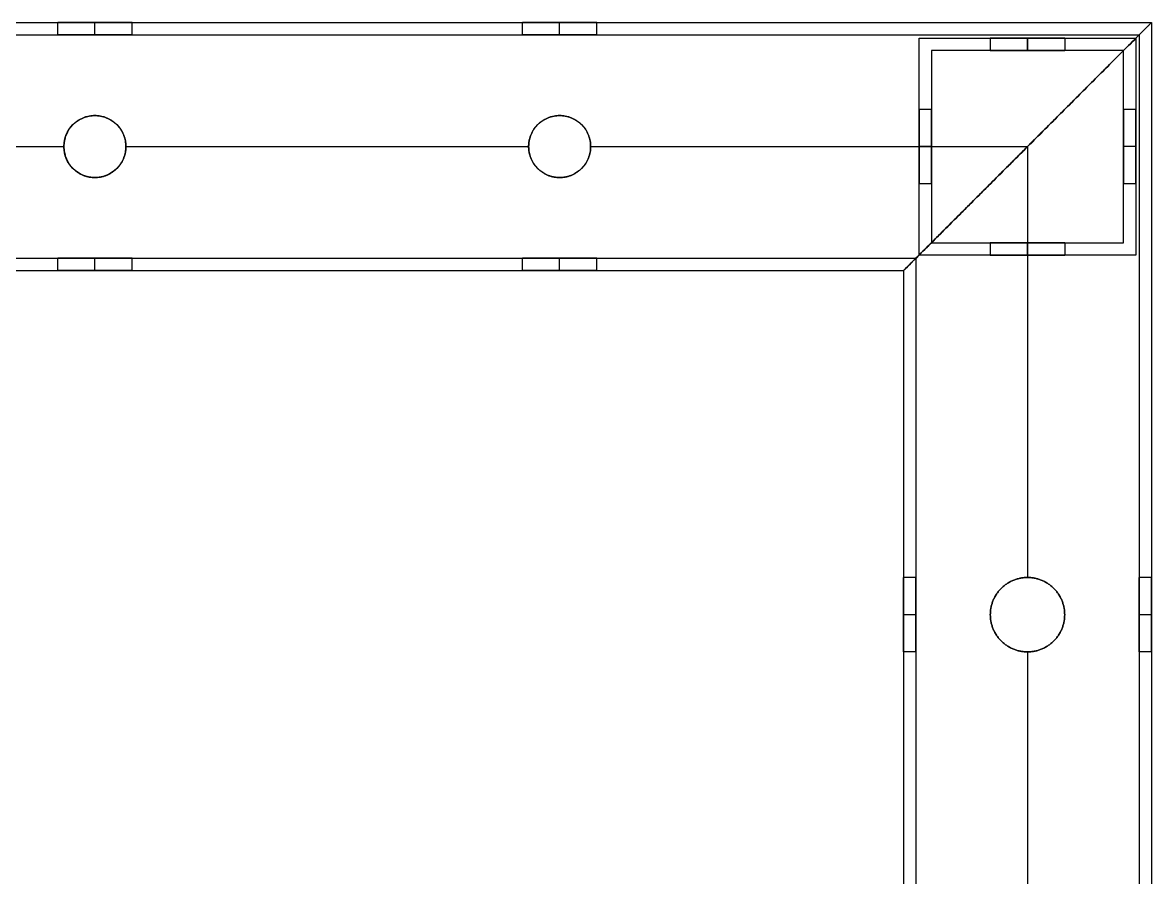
# Model space of a CAD drawing. Header units: millimetres. Extents: x 1279 to 9834, y -699 to 998.
# Drawn here: x 9652.2 to 9834.4, y 573.5 to 711.3 of the extents above; entities that cross this region are included whole.
import ezdxf

# ---------------------------------------------------------------- set-up
doc = ezdxf.new("R2010")
doc.units = ezdxf.units.MM
doc.header["$MEASUREMENT"] = 0
doc.layers.add('staal', color=7, linetype='Continuous', true_color=0x4c4c4c)

msp = doc.modelspace()

# ---------------------------------------------------------------- linework, layer by layer
at = {"layer": 'staal'}
for p, q in [((9657.89, 709.35, 2333.36), (9657.89, 711.35, 2333.36)), ((9663.89, 709.35, 2339.36), (9663.89, 711.35, 2339.36)), ((9663.89, 709.35, 2327.36), (9663.89, 711.35, 2327.36)), ((9669.89, 709.35, 2333.36), (9669.89, 711.35, 2333.36)), ((9732.89, 709.35, 2333.36), (9732.89, 711.35, 2333.36)), ((9738.89, 709.35, 2339.36), (9738.89, 711.35, 2339.36)), ((9738.89, 709.35, 2327.36), (9738.89, 711.35, 2327.36)), ((9744.89, 709.35, 2333.36), (9744.89, 711.35, 2333.36)), ((9834.39, 711.35, 2313.36), (9794.39, 671.35, 2313.36)), ((9832.39, 709.35, 2338.36), (9834.39, 711.35, 2338.36)), ((9808.39, 708.85, 2847.04), (9808.39, 706.85, 2847.04)), ((9808.39, 708.85, 2922.04), (9808.39, 706.85, 2922.04)), ((9808.39, 708.85, 1546.99), (9808.39, 706.85, 1546.99)), ((9808.39, 708.85, 1471.99), (9808.39, 706.85, 1471.99)), ((9814.39, 706.85, 2791.54), (9814.39, 708.85, 2791.54)), ((9814.39, 706.85, 2959.54), (9814.39, 708.85, 2959.54)), ((9814.39, 708.85, 2853.04), (9814.39, 706.85, 2853.04)), ((9814.39, 708.85, 2841.04), (9814.39, 706.85, 2841.04)), ((9814.39, 708.85, 2928.04), (9814.39, 706.85, 2928.04)), ((9814.39, 708.85, 2916.04), (9814.39, 706.85, 2916.04)), ((9814.39, 706.85, 1602.49), (9814.39, 708.85, 1602.49)), ((9814.39, 706.85, 1434.49), (9814.39, 708.85, 1434.49)), ((9814.39, 708.85, 1540.99), (9814.39, 706.85, 1540.99)), ((9814.39, 708.85, 1552.99), (9814.39, 706.85, 1552.99)), ((9814.39, 708.85, 1465.99), (9814.39, 706.85, 1465.99)), ((9814.39, 708.85, 1477.99), (9814.39, 706.85, 1477.99)), ((9820.39, 708.85, 2847.04), (9820.39, 706.85, 2847.04)), ((9820.39, 708.85, 2922.04), (9820.39, 706.85, 2922.04)), ((9820.39, 708.85, 1546.99), (9820.39, 706.85, 1546.99)), ((9820.39, 708.85, 1471.99), (9820.39, 706.85, 1471.99)), ((9663.89, 696.35, 2351.36), (9663.89, 696.35, 2353.36)), ((9663.89, 696.35, 2313.36), (9663.89, 696.35, 2315.36)), ((9738.89, 696.35, 2351.36), (9738.89, 696.35, 2353.36)), ((9738.89, 696.35, 2313.36), (9738.89, 696.35, 2315.36)), ((9798.89, 697.35, 2922.04), (9796.89, 697.35, 2922.04)), ((9798.89, 697.35, 2847.04), (9796.89, 697.35, 2847.04)), ((9798.89, 697.35, 1471.99), (9796.89, 697.35, 1471.99)), ((9798.89, 697.35, 1546.99), (9796.89, 697.35, 1546.99)), ((9831.89, 697.35, 2922.04), (9829.89, 697.35, 2922.04)), ((9831.89, 697.35, 2847.04), (9829.89, 697.35, 2847.04)), ((9831.89, 697.35, 1471.99), (9829.89, 697.35, 1471.99)), ((9831.89, 697.35, 1546.99), (9829.89, 697.35, 1546.99)), ((9658.89, 691.35, 2351.36), (9658.89, 691.35, 2353.36)), ((9658.89, 691.35, 2313.36), (9658.89, 691.35, 2315.36)), ((9668.89, 691.35, 2351.36), (9668.89, 691.35, 2353.36)), ((9668.89, 691.35, 2313.36), (9668.89, 691.35, 2315.36)), ((9733.89, 691.35, 2351.36), (9733.89, 691.35, 2353.36)), ((9733.89, 691.35, 2313.36), (9733.89, 691.35, 2315.36)), ((9743.89, 691.35, 2351.36), (9743.89, 691.35, 2353.36)), ((9743.89, 691.35, 2313.36), (9743.89, 691.35, 2315.36)), ((9798.89, 691.35, 2791.54), (9796.89, 691.35, 2791.54)), ((9798.89, 691.35, 2959.54), (9796.89, 691.35, 2959.54)), ((9798.89, 691.35, 2928.04), (9796.89, 691.35, 2928.04)), ((9798.89, 691.35, 2916.04), (9796.89, 691.35, 2916.04)), ((9798.89, 691.35, 2853.04), (9796.89, 691.35, 2853.04)), ((9798.89, 691.35, 2841.04), (9796.89, 691.35, 2841.04)), ((9798.89, 691.35, 1602.49), (9796.89, 691.35, 1602.49)), ((9798.89, 691.35, 1434.49), (9796.89, 691.35, 1434.49)), ((9798.89, 691.35, 1465.99), (9796.89, 691.35, 1465.99)), ((9798.89, 691.35, 1477.99), (9796.89, 691.35, 1477.99)), ((9798.89, 691.35, 1540.99), (9796.89, 691.35, 1540.99)), ((9798.89, 691.35, 1552.99), (9796.89, 691.35, 1552.99)), ((9831.89, 691.35, 2791.54), (9829.89, 691.35, 2791.54)), ((9831.89, 691.35, 2959.54), (9829.89, 691.35, 2959.54)), ((9831.89, 691.35, 2928.04), (9829.89, 691.35, 2928.04)), ((9831.89, 691.35, 2916.04), (9829.89, 691.35, 2916.04)), ((9831.89, 691.35, 2853.04), (9829.89, 691.35, 2853.04)), ((9831.89, 691.35, 2841.04), (9829.89, 691.35, 2841.04)), ((9831.89, 691.35, 1602.49), (9829.89, 691.35, 1602.49)), ((9831.89, 691.35, 1434.49), (9829.89, 691.35, 1434.49)), ((9831.89, 691.35, 1465.99), (9829.89, 691.35, 1465.99)), ((9831.89, 691.35, 1477.99), (9829.89, 691.35, 1477.99)), ((9831.89, 691.35, 1540.99), (9829.89, 691.35, 1540.99)), ((9831.89, 691.35, 1552.99), (9829.89, 691.35, 1552.99)), ((9663.89, 686.35, 2313.36), (9663.89, 686.35, 2315.36)), ((9663.89, 686.35, 2351.36), (9663.89, 686.35, 2353.36)), ((9738.89, 686.35, 2313.36), (9738.89, 686.35, 2315.36)), ((9738.89, 686.35, 2351.36), (9738.89, 686.35, 2353.36)), ((9798.89, 685.35, 2922.04), (9796.89, 685.35, 2922.04)), ((9798.89, 685.35, 2847.04), (9796.89, 685.35, 2847.04)), ((9798.89, 685.35, 1471.99), (9796.89, 685.35, 1471.99)), ((9798.89, 685.35, 1546.99), (9796.89, 685.35, 1546.99)), ((9831.89, 685.35, 2922.04), (9829.89, 685.35, 2922.04)), ((9831.89, 685.35, 2847.04), (9829.89, 685.35, 2847.04)), ((9831.89, 685.35, 1471.99), (9829.89, 685.35, 1471.99)), ((9831.89, 685.35, 1546.99), (9829.89, 685.35, 1546.99)), ((9808.39, 675.85, 2847.04), (9808.39, 673.85, 2847.04)), ((9808.39, 675.85, 2922.04), (9808.39, 673.85, 2922.04)), ((9808.39, 675.85, 1546.99), (9808.39, 673.85, 1546.99)), ((9808.39, 675.85, 1471.99), (9808.39, 673.85, 1471.99)), ((9814.39, 673.85, 2791.54), (9814.39, 675.85, 2791.54)), ((9814.39, 673.85, 2959.54), (9814.39, 675.85, 2959.54)), ((9814.39, 675.85, 2853.04), (9814.39, 673.85, 2853.04)), ((9814.39, 675.85, 2841.04), (9814.39, 673.85, 2841.04)), ((9814.39, 675.85, 2928.04), (9814.39, 673.85, 2928.04)), ((9814.39, 675.85, 2916.04), (9814.39, 673.85, 2916.04)), ((9814.39, 673.85, 1602.49), (9814.39, 675.85, 1602.49)), ((9814.39, 673.85, 1434.49), (9814.39, 675.85, 1434.49)), ((9814.39, 675.85, 1540.99), (9814.39, 673.85, 1540.99)), ((9814.39, 675.85, 1552.99), (9814.39, 673.85, 1552.99)), ((9814.39, 675.85, 1465.99), (9814.39, 673.85, 1465.99)), ((9814.39, 675.85, 1477.99), (9814.39, 673.85, 1477.99)), ((9820.39, 675.85, 2847.04), (9820.39, 673.85, 2847.04)), ((9820.39, 675.85, 2922.04), (9820.39, 673.85, 2922.04)), ((9820.39, 675.85, 1546.99), (9820.39, 673.85, 1546.99)), ((9820.39, 675.85, 1471.99), (9820.39, 673.85, 1471.99)), ((9657.89, 671.35, 2333.36), (9657.89, 673.35, 2333.36)), ((9663.89, 671.35, 2339.36), (9663.89, 673.35, 2339.36)), ((9663.89, 671.35, 2327.36), (9663.89, 673.35, 2327.36)), ((9669.89, 671.35, 2333.36), (9669.89, 673.35, 2333.36)), ((9732.89, 671.35, 2333.36), (9732.89, 673.35, 2333.36)), ((9738.89, 671.35, 2339.36), (9738.89, 673.35, 2339.36)), ((9738.89, 671.35, 2327.36), (9738.89, 673.35, 2327.36)), ((9744.89, 671.35, 2333.36), (9744.89, 673.35, 2333.36)), ((9794.39, 671.35, 2338.36), (9796.39, 673.35, 2338.36)), ((9796.39, 621.85, 2333.36), (9794.39, 621.85, 2333.36)), ((9814.39, 621.85, 2351.36), (9814.39, 621.85, 2353.36)), ((9814.39, 621.85, 2313.36), (9814.39, 621.85, 2315.36)), ((9834.39, 621.85, 2333.36), (9832.39, 621.85, 2333.36)), ((9796.39, 615.85, 2327.36), (9794.39, 615.85, 2327.36)), ((9796.39, 615.85, 2339.36), (9794.39, 615.85, 2339.36)), ((9808.39, 615.85, 2351.36), (9808.39, 615.85, 2353.36)), ((9808.39, 615.85, 2313.36), (9808.39, 615.85, 2315.36)), ((9820.39, 615.85, 2351.36), (9820.39, 615.85, 2353.36)), ((9820.39, 615.85, 2313.36), (9820.39, 615.85, 2315.36)), ((9834.39, 615.85, 2327.36), (9832.39, 615.85, 2327.36)), ((9834.39, 615.85, 2339.36), (9832.39, 615.85, 2339.36)), ((9796.39, 609.85, 2333.36), (9794.39, 609.85, 2333.36)), ((9814.39, 609.85, 2351.36), (9814.39, 609.85, 2353.36)), ((9814.39, 609.85, 2313.36), (9814.39, 609.85, 2315.36)), ((9834.39, 609.85, 2333.36), (9832.39, 609.85, 2333.36))]:
    msp.add_line(p, q, dxfattribs=at)
for centre in [(9663.89, 691.35, 2313.36), (9663.89, 691.35, 2352.36), (9663.89, 691.35, 2314.36), (9738.89, 691.35, 2313.36), (9738.89, 691.35, 2352.36), (9738.89, 691.35, 2314.36)]:
    msp.add_circle(centre, 5, dxfattribs=at)
for points in [[(8518.39, 711.35, 2313.36), (9176.39, 711.35, 2313.36), (9834.39, 711.35, 2313.36)], [(8518.39, 711.35, 2353.36), (9176.39, 711.35, 2353.36), (9834.39, 711.35, 2353.36)], [(9594.89, 711.35, 2333.36), (9626.39, 711.35, 2333.36), (9657.89, 711.35, 2333.36)], [(9669.89, 711.35, 2333.36), (9701.39, 711.35, 2333.36), (9732.89, 711.35, 2333.36)], [(9744.89, 711.35, 2333.36), (9789.64, 711.35, 2333.36), (9834.39, 711.35, 2333.36)], [(9834.39, 711.35, 2313.36), (9814.39, 691.35, 2313.36), (9794.39, 671.35, 2313.36)], [(9794.39, 671.35, 2353.36), (9814.39, 691.35, 2353.36), (9834.39, 711.35, 2353.36)], [(9834.39, 711.35, 2353.36), (9814.39, 691.35, 2353.36), (9794.39, 671.35, 2353.36)], [(9834.39, 711.35, 2338.36), (9833.39, 710.35, 2338.36), (9832.39, 709.35, 2338.36)], [(9834.39, 711.35, 2313.36), (9834.39, 53.35, 2313.36), (9834.39, -604.65, 2313.36)], [(9834.39, 711.35, 2353.36), (9834.39, 53.35, 2353.36), (9834.39, -604.65, 2353.36)], [(9834.39, 711.35, 2313.36), (9834.39, 711.35, 2333.36), (9834.39, 711.35, 2353.36)], [(9834.39, 711.35, 2333.36), (9834.39, 666.6, 2333.36), (9834.39, 621.85, 2333.36)], [(9834.39, 711.35, 2313.36), (9834.39, 711.35, 2333.36), (9834.39, 711.35, 2353.36)], [(8520.39, 709.35, 2351.36), (9176.39, 709.35, 2351.36), (9832.39, 709.35, 2351.36)], [(8520.39, 709.35, 2315.36), (9176.39, 709.35, 2315.36), (9832.39, 709.35, 2315.36)], [(9594.89, 709.35, 2333.36), (9626.39, 709.35, 2333.36), (9657.89, 709.35, 2333.36)], [(9669.89, 709.35, 2333.36), (9701.39, 709.35, 2333.36), (9732.89, 709.35, 2333.36)], [(9744.89, 709.35, 2333.36), (9788.64, 709.35, 2333.36), (9832.39, 709.35, 2333.36)], [(9832.39, 709.35, 2351.36), (9814.39, 691.35, 2351.36), (9796.39, 673.35, 2351.36)], [(9796.39, 673.35, 2315.36), (9814.39, 691.35, 2315.36), (9832.39, 709.35, 2315.36)], [(9796.39, 673.35, 2351.36), (9814.39, 691.35, 2351.36), (9832.39, 709.35, 2351.36)], [(9832.39, 709.35, 2315.36), (9814.39, 691.35, 2315.36), (9796.39, 673.35, 2315.36)], [(9796.89, 673.85, 2791.54), (9796.89, 691.35, 2791.54), (9796.89, 708.85, 2791.54)], [(9796.89, 708.85, 2791.54), (9796.89, 708.85, 2875.54), (9796.89, 708.85, 2959.54)], [(9796.89, 673.85, 2959.54), (9796.89, 691.35, 2959.54), (9796.89, 708.85, 2959.54)], [(9796.89, 708.85, 2791.54), (9814.39, 708.85, 2791.54), (9831.89, 708.85, 2791.54)], [(9796.89, 708.85, 2959.54), (9814.39, 708.85, 2959.54), (9831.89, 708.85, 2959.54)], [(9796.89, 673.85, 2875.54), (9796.89, 691.35, 2875.54), (9796.89, 708.85, 2875.54)], [(9796.89, 708.85, 2875.54), (9814.39, 708.85, 2875.54), (9831.89, 708.85, 2875.54)], [(9796.89, 673.85, 1602.49), (9796.89, 691.35, 1602.49), (9796.89, 708.85, 1602.49)], [(9796.89, 708.85, 1602.49), (9796.89, 708.85, 1518.49), (9796.89, 708.85, 1434.49)], [(9796.89, 673.85, 1434.49), (9796.89, 691.35, 1434.49), (9796.89, 708.85, 1434.49)], [(9796.89, 708.85, 1602.49), (9814.39, 708.85, 1602.49), (9831.89, 708.85, 1602.49)], [(9796.89, 708.85, 1434.49), (9814.39, 708.85, 1434.49), (9831.89, 708.85, 1434.49)], [(9796.89, 673.85, 1518.49), (9796.89, 691.35, 1518.49), (9796.89, 708.85, 1518.49)], [(9796.89, 708.85, 1518.49), (9814.39, 708.85, 1518.49), (9831.89, 708.85, 1518.49)], [(9814.39, 708.85, 2791.54), (9814.39, 708.85, 2816.29), (9814.39, 708.85, 2841.04)], [(9814.39, 708.85, 2853.04), (9814.39, 708.85, 2884.54), (9814.39, 708.85, 2916.04)], [(9814.39, 708.85, 2928.04), (9814.39, 708.85, 2943.79), (9814.39, 708.85, 2959.54)], [(9814.39, 708.85, 1602.49), (9814.39, 708.85, 1577.74), (9814.39, 708.85, 1552.99)], [(9814.39, 708.85, 1540.99), (9814.39, 708.85, 1509.49), (9814.39, 708.85, 1477.99)], [(9814.39, 708.85, 1465.99), (9814.39, 708.85, 1450.24), (9814.39, 708.85, 1434.49)], [(9831.89, 708.85, 2791.54), (9831.89, 708.85, 2875.54), (9831.89, 708.85, 2959.54)], [(9831.89, 708.85, 2791.54), (9831.89, 691.35, 2791.54), (9831.89, 673.85, 2791.54)], [(9831.89, 708.85, 2959.54), (9831.89, 691.35, 2959.54), (9831.89, 673.85, 2959.54)], [(9831.89, 708.85, 2875.54), (9831.89, 691.35, 2875.54), (9831.89, 673.85, 2875.54)], [(9831.89, 708.85, 1602.49), (9831.89, 708.85, 1518.49), (9831.89, 708.85, 1434.49)], [(9831.89, 708.85, 1602.49), (9831.89, 691.35, 1602.49), (9831.89, 673.85, 1602.49)], [(9831.89, 708.85, 1434.49), (9831.89, 691.35, 1434.49), (9831.89, 673.85, 1434.49)], [(9831.89, 708.85, 1518.49), (9831.89, 691.35, 1518.49), (9831.89, 673.85, 1518.49)], [(9832.39, 709.35, 2315.36), (9832.39, 709.35, 2333.36), (9832.39, 709.35, 2351.36)], [(9832.39, 709.35, 2351.36), (9832.39, 53.35, 2351.36), (9832.39, -602.65, 2351.36)], [(9832.39, 709.35, 2315.36), (9832.39, 53.35, 2315.36), (9832.39, -602.65, 2315.36)], [(9832.39, 709.35, 2333.36), (9832.39, 665.6, 2333.36), (9832.39, 621.85, 2333.36)], [(9832.39, 709.35, 2351.36), (9832.39, 709.35, 2333.36), (9832.39, 709.35, 2315.36)], [(9829.89, 706.85, 2791.54), (9814.39, 706.85, 2791.54), (9798.89, 706.85, 2791.54)], [(9798.89, 706.85, 2791.54), (9798.89, 706.85, 2875.54), (9798.89, 706.85, 2959.54)], [(9829.89, 706.85, 2959.54), (9814.39, 706.85, 2959.54), (9798.89, 706.85, 2959.54)], [(9798.89, 706.85, 2791.54), (9798.89, 691.35, 2791.54), (9798.89, 675.85, 2791.54)], [(9798.89, 706.85, 2959.54), (9798.89, 691.35, 2959.54), (9798.89, 675.85, 2959.54)], [(9829.89, 706.85, 2875.54), (9814.39, 706.85, 2875.54), (9798.89, 706.85, 2875.54)], [(9798.89, 706.85, 2875.54), (9798.89, 691.35, 2875.54), (9798.89, 675.85, 2875.54)], [(9829.89, 706.85, 1602.49), (9814.39, 706.85, 1602.49), (9798.89, 706.85, 1602.49)], [(9798.89, 706.85, 1602.49), (9798.89, 706.85, 1518.49), (9798.89, 706.85, 1434.49)], [(9829.89, 706.85, 1434.49), (9814.39, 706.85, 1434.49), (9798.89, 706.85, 1434.49)], [(9798.89, 706.85, 1602.49), (9798.89, 691.35, 1602.49), (9798.89, 675.85, 1602.49)], [(9798.89, 706.85, 1434.49), (9798.89, 691.35, 1434.49), (9798.89, 675.85, 1434.49)], [(9829.89, 706.85, 1518.49), (9814.39, 706.85, 1518.49), (9798.89, 706.85, 1518.49)], [(9798.89, 706.85, 1518.49), (9798.89, 691.35, 1518.49), (9798.89, 675.85, 1518.49)], [(9814.39, 706.85, 2791.54), (9814.39, 706.85, 2816.29), (9814.39, 706.85, 2841.04)], [(9814.39, 706.85, 2853.04), (9814.39, 706.85, 2884.54), (9814.39, 706.85, 2916.04)], [(9814.39, 706.85, 2928.04), (9814.39, 706.85, 2943.79), (9814.39, 706.85, 2959.54)], [(9814.39, 706.85, 1602.49), (9814.39, 706.85, 1577.74), (9814.39, 706.85, 1552.99)], [(9814.39, 706.85, 1540.99), (9814.39, 706.85, 1509.49), (9814.39, 706.85, 1477.99)], [(9814.39, 706.85, 1465.99), (9814.39, 706.85, 1450.24), (9814.39, 706.85, 1434.49)], [(9829.89, 675.85, 2791.54), (9829.89, 691.35, 2791.54), (9829.89, 706.85, 2791.54)], [(9829.89, 706.85, 2791.54), (9829.89, 706.85, 2875.54), (9829.89, 706.85, 2959.54)], [(9829.89, 675.85, 2959.54), (9829.89, 691.35, 2959.54), (9829.89, 706.85, 2959.54)], [(9829.89, 675.85, 2875.54), (9829.89, 691.35, 2875.54), (9829.89, 706.85, 2875.54)], [(9829.89, 675.85, 1602.49), (9829.89, 691.35, 1602.49), (9829.89, 706.85, 1602.49)], [(9829.89, 706.85, 1602.49), (9829.89, 706.85, 1518.49), (9829.89, 706.85, 1434.49)], [(9829.89, 675.85, 1434.49), (9829.89, 691.35, 1434.49), (9829.89, 706.85, 1434.49)], [(9829.89, 675.85, 1518.49), (9829.89, 691.35, 1518.49), (9829.89, 706.85, 1518.49)], [(9593.89, 691.35, 2353.36), (9626.39, 691.35, 2353.36), (9658.89, 691.35, 2353.36)], [(9593.89, 691.35, 2351.36), (9626.39, 691.35, 2351.36), (9658.89, 691.35, 2351.36)], [(9593.89, 691.35, 2315.36), (9626.39, 691.35, 2315.36), (9658.89, 691.35, 2315.36)], [(9593.89, 691.35, 2313.36), (9626.39, 691.35, 2313.36), (9658.89, 691.35, 2313.36)], [(9668.89, 691.35, 2353.36), (9701.39, 691.35, 2353.36), (9733.89, 691.35, 2353.36)], [(9668.89, 691.35, 2351.36), (9701.39, 691.35, 2351.36), (9733.89, 691.35, 2351.36)], [(9668.89, 691.35, 2315.36), (9701.39, 691.35, 2315.36), (9733.89, 691.35, 2315.36)], [(9668.89, 691.35, 2313.36), (9701.39, 691.35, 2313.36), (9733.89, 691.35, 2313.36)], [(9743.89, 691.35, 2353.36), (9779.14, 691.35, 2353.36), (9814.39, 691.35, 2353.36)], [(9743.89, 691.35, 2351.36), (9779.14, 691.35, 2351.36), (9814.39, 691.35, 2351.36)], [(9743.89, 691.35, 2315.36), (9779.14, 691.35, 2315.36), (9814.39, 691.35, 2315.36)], [(9743.89, 691.35, 2313.36), (9779.14, 691.35, 2313.36), (9814.39, 691.35, 2313.36)], [(9796.89, 691.35, 2791.54), (9796.89, 691.35, 2816.29), (9796.89, 691.35, 2841.04)], [(9796.89, 691.35, 2853.04), (9796.89, 691.35, 2884.54), (9796.89, 691.35, 2916.04)], [(9796.89, 691.35, 2928.04), (9796.89, 691.35, 2943.79), (9796.89, 691.35, 2959.54)], [(9796.89, 691.35, 1602.49), (9796.89, 691.35, 1577.74), (9796.89, 691.35, 1552.99)], [(9796.89, 691.35, 1540.99), (9796.89, 691.35, 1509.49), (9796.89, 691.35, 1477.99)], [(9796.89, 691.35, 1465.99), (9796.89, 691.35, 1450.24), (9796.89, 691.35, 1434.49)], [(9798.89, 691.35, 2791.54), (9798.89, 691.35, 2816.29), (9798.89, 691.35, 2841.04)], [(9798.89, 691.35, 2853.04), (9798.89, 691.35, 2884.54), (9798.89, 691.35, 2916.04)], [(9798.89, 691.35, 2928.04), (9798.89, 691.35, 2943.79), (9798.89, 691.35, 2959.54)], [(9798.89, 691.35, 1602.49), (9798.89, 691.35, 1577.74), (9798.89, 691.35, 1552.99)], [(9798.89, 691.35, 1540.99), (9798.89, 691.35, 1509.49), (9798.89, 691.35, 1477.99)], [(9798.89, 691.35, 1465.99), (9798.89, 691.35, 1450.24), (9798.89, 691.35, 1434.49)], [(9814.39, 691.35, 2353.36), (9814.39, 656.6, 2353.36), (9814.39, 621.85, 2353.36)], [(9814.39, 691.35, 2351.36), (9814.39, 656.6, 2351.36), (9814.39, 621.85, 2351.36)], [(9814.39, 691.35, 2315.36), (9814.39, 656.6, 2315.36), (9814.39, 621.85, 2315.36)], [(9814.39, 691.35, 2313.36), (9814.39, 656.6, 2313.36), (9814.39, 621.85, 2313.36)], [(9814.39, 691.35, 2313.36), (9814.39, 691.35, 2314.36), (9814.39, 691.35, 2315.36)], [(9814.39, 691.35, 2351.36), (9814.39, 691.35, 2352.36), (9814.39, 691.35, 2353.36)], [(9814.54, 691.5, 2353.36), (9814.54, 691.5, 2352.36), (9814.54, 691.5, 2351.36)], [(9814.54, 691.5, 2315.36), (9814.54, 691.5, 2314.36), (9814.54, 691.5, 2313.36)], [(9829.89, 691.35, 2791.54), (9829.89, 691.35, 2816.29), (9829.89, 691.35, 2841.04)], [(9829.89, 691.35, 2853.04), (9829.89, 691.35, 2884.54), (9829.89, 691.35, 2916.04)], [(9829.89, 691.35, 2928.04), (9829.89, 691.35, 2943.79), (9829.89, 691.35, 2959.54)], [(9829.89, 691.35, 1602.49), (9829.89, 691.35, 1577.74), (9829.89, 691.35, 1552.99)], [(9829.89, 691.35, 1540.99), (9829.89, 691.35, 1509.49), (9829.89, 691.35, 1477.99)], [(9829.89, 691.35, 1465.99), (9829.89, 691.35, 1450.24), (9829.89, 691.35, 1434.49)], [(9831.89, 691.35, 2791.54), (9831.89, 691.35, 2816.29), (9831.89, 691.35, 2841.04)], [(9831.89, 691.35, 2853.04), (9831.89, 691.35, 2884.54), (9831.89, 691.35, 2916.04)], [(9831.89, 691.35, 2928.04), (9831.89, 691.35, 2943.79), (9831.89, 691.35, 2959.54)], [(9831.89, 691.35, 1602.49), (9831.89, 691.35, 1577.74), (9831.89, 691.35, 1552.99)], [(9831.89, 691.35, 1540.99), (9831.89, 691.35, 1509.49), (9831.89, 691.35, 1477.99)], [(9831.89, 691.35, 1465.99), (9831.89, 691.35, 1450.24), (9831.89, 691.35, 1434.49)], [(9798.89, 675.85, 2791.54), (9798.89, 675.85, 2875.54), (9798.89, 675.85, 2959.54)], [(9798.89, 675.85, 2791.54), (9814.39, 675.85, 2791.54), (9829.89, 675.85, 2791.54)], [(9798.89, 675.85, 2959.54), (9814.39, 675.85, 2959.54), (9829.89, 675.85, 2959.54)], [(9798.89, 675.85, 2875.54), (9814.39, 675.85, 2875.54), (9829.89, 675.85, 2875.54)], [(9798.89, 675.85, 1602.49), (9798.89, 675.85, 1518.49), (9798.89, 675.85, 1434.49)], [(9798.89, 675.85, 1602.49), (9814.39, 675.85, 1602.49), (9829.89, 675.85, 1602.49)], [(9798.89, 675.85, 1434.49), (9814.39, 675.85, 1434.49), (9829.89, 675.85, 1434.49)], [(9798.89, 675.85, 1518.49), (9814.39, 675.85, 1518.49), (9829.89, 675.85, 1518.49)], [(9814.39, 675.85, 2791.54), (9814.39, 675.85, 2816.29), (9814.39, 675.85, 2841.04)], [(9814.39, 675.85, 2853.04), (9814.39, 675.85, 2884.54), (9814.39, 675.85, 2916.04)], [(9814.39, 675.85, 2928.04), (9814.39, 675.85, 2943.79), (9814.39, 675.85, 2959.54)], [(9814.39, 675.85, 1602.49), (9814.39, 675.85, 1577.74), (9814.39, 675.85, 1552.99)], [(9814.39, 675.85, 1540.99), (9814.39, 675.85, 1509.49), (9814.39, 675.85, 1477.99)], [(9814.39, 675.85, 1465.99), (9814.39, 675.85, 1450.24), (9814.39, 675.85, 1434.49)], [(9829.89, 675.85, 2791.54), (9829.89, 675.85, 2875.54), (9829.89, 675.85, 2959.54)], [(9829.89, 675.85, 1602.49), (9829.89, 675.85, 1518.49), (9829.89, 675.85, 1434.49)], [(8556.39, 673.35, 2351.36), (9176.39, 673.35, 2351.36), (9796.39, 673.35, 2351.36)], [(8556.39, 673.35, 2315.36), (9176.39, 673.35, 2315.36), (9796.39, 673.35, 2315.36)], [(9594.89, 673.35, 2333.36), (9626.39, 673.35, 2333.36), (9657.89, 673.35, 2333.36)], [(9669.89, 673.35, 2333.36), (9701.39, 673.35, 2333.36), (9732.89, 673.35, 2333.36)], [(9744.89, 673.35, 2333.36), (9770.64, 673.35, 2333.36), (9796.39, 673.35, 2333.36)], [(9796.39, 673.35, 2338.36), (9795.39, 672.35, 2338.36), (9794.39, 671.35, 2338.36)], [(9796.39, 673.35, 2351.36), (9796.39, 673.35, 2333.36), (9796.39, 673.35, 2315.36)], [(9796.39, 673.35, 2351.36), (9796.39, 53.35, 2351.36), (9796.39, -566.65, 2351.36)], [(9796.39, 673.35, 2315.36), (9796.39, 53.35, 2315.36), (9796.39, -566.65, 2315.36)], [(9796.39, 673.35, 2333.36), (9796.39, 647.6, 2333.36), (9796.39, 621.85, 2333.36)], [(9796.39, 673.35, 2315.36), (9796.39, 673.35, 2333.36), (9796.39, 673.35, 2351.36)], [(9831.89, 673.85, 2791.54), (9814.39, 673.85, 2791.54), (9796.89, 673.85, 2791.54)], [(9796.89, 673.85, 2791.54), (9796.89, 673.85, 2875.54), (9796.89, 673.85, 2959.54)], [(9831.89, 673.85, 2959.54), (9814.39, 673.85, 2959.54), (9796.89, 673.85, 2959.54)], [(9831.89, 673.85, 2875.54), (9814.39, 673.85, 2875.54), (9796.89, 673.85, 2875.54)], [(9831.89, 673.85, 1602.49), (9814.39, 673.85, 1602.49), (9796.89, 673.85, 1602.49)], [(9796.89, 673.85, 1602.49), (9796.89, 673.85, 1518.49), (9796.89, 673.85, 1434.49)], [(9831.89, 673.85, 1434.49), (9814.39, 673.85, 1434.49), (9796.89, 673.85, 1434.49)], [(9831.89, 673.85, 1518.49), (9814.39, 673.85, 1518.49), (9796.89, 673.85, 1518.49)], [(9814.39, 673.85, 2791.54), (9814.39, 673.85, 2816.29), (9814.39, 673.85, 2841.04)], [(9814.39, 673.85, 2853.04), (9814.39, 673.85, 2884.54), (9814.39, 673.85, 2916.04)], [(9814.39, 673.85, 2928.04), (9814.39, 673.85, 2943.79), (9814.39, 673.85, 2959.54)], [(9814.39, 673.85, 1602.49), (9814.39, 673.85, 1577.74), (9814.39, 673.85, 1552.99)], [(9814.39, 673.85, 1540.99), (9814.39, 673.85, 1509.49), (9814.39, 673.85, 1477.99)], [(9814.39, 673.85, 1465.99), (9814.39, 673.85, 1450.24), (9814.39, 673.85, 1434.49)], [(9831.89, 673.85, 2791.54), (9831.89, 673.85, 2875.54), (9831.89, 673.85, 2959.54)], [(9831.89, 673.85, 1602.49), (9831.89, 673.85, 1518.49), (9831.89, 673.85, 1434.49)], [(8558.39, 671.35, 2313.36), (9176.39, 671.35, 2313.36), (9794.39, 671.35, 2313.36)], [(8558.39, 671.35, 2353.36), (9176.39, 671.35, 2353.36), (9794.39, 671.35, 2353.36)], [(9594.89, 671.35, 2333.36), (9626.39, 671.35, 2333.36), (9657.89, 671.35, 2333.36)], [(9669.89, 671.35, 2333.36), (9701.39, 671.35, 2333.36), (9732.89, 671.35, 2333.36)], [(9744.89, 671.35, 2333.36), (9769.64, 671.35, 2333.36), (9794.39, 671.35, 2333.36)], [(9794.39, 671.35, 2313.36), (9794.39, 671.35, 2333.36), (9794.39, 671.35, 2353.36)], [(9794.39, 671.35, 2313.36), (9794.39, 53.35, 2313.36), (9794.39, -564.65, 2313.36)], [(9794.39, 671.35, 2353.36), (9794.39, 53.35, 2353.36), (9794.39, -564.65, 2353.36)], [(9794.39, 671.35, 2333.36), (9794.39, 646.6, 2333.36), (9794.39, 621.85, 2333.36)], [(9794.39, 671.35, 2313.36), (9794.39, 671.35, 2333.36), (9794.39, 671.35, 2353.36)], [(9794.39, 609.85, 2333.36), (9794.39, 578.35, 2333.36), (9794.39, 546.85, 2333.36)], [(9796.39, 609.85, 2333.36), (9796.39, 578.35, 2333.36), (9796.39, 546.85, 2333.36)], [(9814.39, 609.85, 2353.36), (9814.39, 578.35, 2353.36), (9814.39, 546.85, 2353.36)], [(9814.39, 609.85, 2351.36), (9814.39, 578.35, 2351.36), (9814.39, 546.85, 2351.36)], [(9814.39, 609.85, 2315.36), (9814.39, 578.35, 2315.36), (9814.39, 546.85, 2315.36)], [(9814.39, 609.85, 2313.36), (9814.39, 578.35, 2313.36), (9814.39, 546.85, 2313.36)], [(9832.39, 609.85, 2333.36), (9832.39, 578.35, 2333.36), (9832.39, 546.85, 2333.36)], [(9834.39, 609.85, 2333.36), (9834.39, 578.35, 2333.36), (9834.39, 546.85, 2333.36)]]:
    msp.add_open_spline(points, degree=2, dxfattribs=at)
for points, weights, knots in [([(9663.89, 711.35, 2339.36), (9669.89, 711.35, 2339.36), (9669.89, 711.35, 2333.36), (9669.89, 711.35, 2327.36), (9663.89, 711.35, 2327.36), (9657.89, 711.35, 2327.36), (9657.89, 711.35, 2333.36), (9657.89, 711.35, 2339.36), (9663.89, 711.35, 2339.36)], [0.999999860338, 0.707106851018, 1, 0.707106781187, 1, 0.707106781187, 1, 0.707106851018, 0.999999860338], [-31.415927, -31.415927, -31.415927, -23.561946, -23.561946, -15.707963, -15.707963, -7.853981, -7.853981, 0, 0, 0]), ([(9738.89, 711.35, 2339.36), (9744.89, 711.35, 2339.36), (9744.89, 711.35, 2333.36), (9744.89, 711.35, 2327.36), (9738.89, 711.35, 2327.36), (9732.89, 711.35, 2327.36), (9732.89, 711.35, 2333.36), (9732.89, 711.35, 2339.36), (9738.89, 711.35, 2339.36)], [0.999999860338, 0.707106851018, 1, 0.707106781187, 1, 0.707106781187, 1, 0.707106851018, 0.999999860338], [-31.415927, -31.415927, -31.415927, -23.561946, -23.561946, -15.707963, -15.707963, -7.853981, -7.853981, 0, 0, 0]), ([(9663.89, 709.35, 2339.36), (9657.89, 709.35, 2339.36), (9657.89, 709.35, 2333.36), (9657.89, 709.35, 2327.36), (9663.89, 709.35, 2327.36), (9669.89, 709.35, 2327.36), (9669.89, 709.35, 2333.36), (9669.89, 709.35, 2339.36), (9663.89, 709.35, 2339.36)], [1, 0.707106781187, 1, 0.707106781187, 1, 0.707106781187, 1, 0.707106781187, 1], [0, 0, 0, 7.853982, 7.853982, 15.707963, 15.707963, 23.561945, 23.561945, 31.415927, 31.415927, 31.415927]), ([(9738.89, 709.35, 2339.36), (9732.89, 709.35, 2339.36), (9732.89, 709.35, 2333.36), (9732.89, 709.35, 2327.36), (9738.89, 709.35, 2327.36), (9744.89, 709.35, 2327.36), (9744.89, 709.35, 2333.36), (9744.89, 709.35, 2339.36), (9738.89, 709.35, 2339.36)], [1, 0.707106781187, 1, 0.707106781187, 1, 0.707106781187, 1, 0.707106781187, 1], [0, 0, 0, 7.853982, 7.853982, 15.707963, 15.707963, 23.561945, 23.561945, 31.415927, 31.415927, 31.415927]), ([(9808.39, 708.85, 2847.04), (9808.39, 708.85, 2853.04), (9814.39, 708.85, 2853.04), (9820.39, 708.85, 2853.04), (9820.39, 708.85, 2847.04), (9820.39, 708.85, 2841.04), (9814.39, 708.85, 2841.04), (9808.39, 708.85, 2841.04), (9808.39, 708.85, 2847.04)], [1, 0.707106781187, 1, 0.707106781187, 1, 0.707106781187, 1, 0.707106781187, 1], [0, 0, 0, 7.853982, 7.853982, 15.707963, 15.707963, 23.561945, 23.561945, 31.415927, 31.415927, 31.415927]), ([(9808.39, 708.85, 2922.04), (9808.39, 708.85, 2928.04), (9814.39, 708.85, 2928.04), (9820.39, 708.85, 2928.04), (9820.39, 708.85, 2922.04), (9820.39, 708.85, 2916.04), (9814.39, 708.85, 2916.04), (9808.39, 708.85, 2916.04), (9808.39, 708.85, 2922.04)], [1, 0.707106781187, 1, 0.707106781187, 1, 0.707106781187, 1, 0.707106781187, 1], [0, 0, 0, 7.853982, 7.853982, 15.707963, 15.707963, 23.561945, 23.561945, 31.415927, 31.415927, 31.415927]), ([(9808.39, 708.85, 1546.99), (9808.39, 708.85, 1540.99), (9814.39, 708.85, 1540.99), (9820.39, 708.85, 1540.99), (9820.39, 708.85, 1546.99), (9820.39, 708.85, 1552.99), (9814.39, 708.85, 1552.99), (9808.39, 708.85, 1552.99), (9808.39, 708.85, 1546.99)], [1, 0.707106781187, 1, 0.707106781187, 1, 0.707106781187, 1, 0.707106781187, 1], [0, 0, 0, 7.853982, 7.853982, 15.707963, 15.707963, 23.561945, 23.561945, 31.415927, 31.415927, 31.415927]), ([(9808.39, 708.85, 1471.99), (9808.39, 708.85, 1465.99), (9814.39, 708.85, 1465.99), (9820.39, 708.85, 1465.99), (9820.39, 708.85, 1471.99), (9820.39, 708.85, 1477.99), (9814.39, 708.85, 1477.99), (9808.39, 708.85, 1477.99), (9808.39, 708.85, 1471.99)], [1, 0.707106781187, 1, 0.707106781187, 1, 0.707106781187, 1, 0.707106781187, 1], [0, 0, 0, 7.853982, 7.853982, 15.707963, 15.707963, 23.561945, 23.561945, 31.415927, 31.415927, 31.415927]), ([(9808.39, 706.85, 2847.04), (9808.39, 706.85, 2841.04), (9814.39, 706.85, 2841.04), (9820.39, 706.85, 2841.04), (9820.39, 706.85, 2847.04), (9820.39, 706.85, 2853.04), (9814.39, 706.85, 2853.04), (9808.39, 706.85, 2853.04), (9808.39, 706.85, 2847.04)], [1, 0.707106781187, 1, 0.707106781187, 1, 0.707106781187, 1, 0.707106781187, 1], [-31.415927, -31.415927, -31.415927, -23.561945, -23.561945, -15.707963, -15.707963, -7.853982, -7.853982, 0, 0, 0]), ([(9808.39, 706.85, 2922.04), (9808.39, 706.85, 2916.04), (9814.39, 706.85, 2916.04), (9820.39, 706.85, 2916.04), (9820.39, 706.85, 2922.04), (9820.39, 706.85, 2928.04), (9814.39, 706.85, 2928.04), (9808.39, 706.85, 2928.04), (9808.39, 706.85, 2922.04)], [1, 0.707106781187, 1, 0.707106781187, 1, 0.707106781187, 1, 0.707106781187, 1], [-31.415927, -31.415927, -31.415927, -23.561945, -23.561945, -15.707963, -15.707963, -7.853982, -7.853982, 0, 0, 0]), ([(9808.39, 706.85, 1546.99), (9808.39, 706.85, 1552.99), (9814.39, 706.85, 1552.99), (9820.39, 706.85, 1552.99), (9820.39, 706.85, 1546.99), (9820.39, 706.85, 1540.99), (9814.39, 706.85, 1540.99), (9808.39, 706.85, 1540.99), (9808.39, 706.85, 1546.99)], [1, 0.707106781187, 1, 0.707106781187, 1, 0.707106781187, 1, 0.707106781187, 1], [-31.415927, -31.415927, -31.415927, -23.561945, -23.561945, -15.707963, -15.707963, -7.853982, -7.853982, 0, 0, 0]), ([(9808.39, 706.85, 1471.99), (9808.39, 706.85, 1477.99), (9814.39, 706.85, 1477.99), (9820.39, 706.85, 1477.99), (9820.39, 706.85, 1471.99), (9820.39, 706.85, 1465.99), (9814.39, 706.85, 1465.99), (9808.39, 706.85, 1465.99), (9808.39, 706.85, 1471.99)], [1, 0.707106781187, 1, 0.707106781187, 1, 0.707106781187, 1, 0.707106781187, 1], [-31.415927, -31.415927, -31.415927, -23.561945, -23.561945, -15.707963, -15.707963, -7.853982, -7.853982, 0, 0, 0]), ([(9663.89, 686.35, 2353.36), (9668.89, 686.35, 2353.36), (9668.89, 691.35, 2353.36), (9668.89, 696.35, 2353.36), (9663.89, 696.35, 2353.36), (9658.89, 696.35, 2353.36), (9658.89, 691.35, 2353.36), (9658.89, 686.35, 2353.36), (9663.89, 686.35, 2353.36)], [1, 0.707106781187, 1, 0.707106781187, 1, 0.707106781187, 1, 0.707106781187, 1], [-31.415927, -31.415927, -31.415927, -23.561945, -23.561945, -15.707963, -15.707963, -7.853982, -7.853982, 0, 0, 0]), ([(9663.89, 686.35, 2351.36), (9658.89, 686.35, 2351.36), (9658.89, 691.35, 2351.36), (9658.89, 696.35, 2351.36), (9663.89, 696.35, 2351.36), (9668.89, 696.35, 2351.36), (9668.89, 691.35, 2351.36), (9668.89, 686.35, 2351.36), (9663.89, 686.35, 2351.36)], [1, 0.707106781187, 1, 0.707106781187, 1, 0.707106781187, 1, 0.707106781187, 1], [0, 0, 0, 7.853982, 7.853982, 15.707963, 15.707963, 23.561945, 23.561945, 31.415927, 31.415927, 31.415927]), ([(9663.89, 686.35, 2315.36), (9668.89, 686.35, 2315.36), (9668.89, 691.35, 2315.36), (9668.89, 696.35, 2315.36), (9663.89, 696.35, 2315.36), (9658.89, 696.35, 2315.36), (9658.89, 691.35, 2315.36), (9658.89, 686.35, 2315.36), (9663.89, 686.35, 2315.36)], [1, 0.707106781187, 1, 0.707106781187, 1, 0.707106781187, 1, 0.707106781187, 1], [-31.415927, -31.415927, -31.415927, -23.561945, -23.561945, -15.707963, -15.707963, -7.853982, -7.853982, 0, 0, 0]), ([(9738.89, 686.35, 2353.36), (9743.89, 686.35, 2353.36), (9743.89, 691.35, 2353.36), (9743.89, 696.35, 2353.36), (9738.89, 696.35, 2353.36), (9733.89, 696.35, 2353.36), (9733.89, 691.35, 2353.36), (9733.89, 686.35, 2353.36), (9738.89, 686.35, 2353.36)], [1, 0.707106781187, 1, 0.707106781187, 1, 0.707106781187, 1, 0.707106781187, 1], [-31.415927, -31.415927, -31.415927, -23.561945, -23.561945, -15.707963, -15.707963, -7.853982, -7.853982, 0, 0, 0]), ([(9738.89, 686.35, 2351.36), (9733.89, 686.35, 2351.36), (9733.89, 691.35, 2351.36), (9733.89, 696.35, 2351.36), (9738.89, 696.35, 2351.36), (9743.89, 696.35, 2351.36), (9743.89, 691.35, 2351.36), (9743.89, 686.35, 2351.36), (9738.89, 686.35, 2351.36)], [1, 0.707106781187, 1, 0.707106781187, 1, 0.707106781187, 1, 0.707106781187, 1], [0, 0, 0, 7.853982, 7.853982, 15.707963, 15.707963, 23.561945, 23.561945, 31.415927, 31.415927, 31.415927]), ([(9738.89, 686.35, 2315.36), (9743.89, 686.35, 2315.36), (9743.89, 691.35, 2315.36), (9743.89, 696.35, 2315.36), (9738.89, 696.35, 2315.36), (9733.89, 696.35, 2315.36), (9733.89, 691.35, 2315.36), (9733.89, 686.35, 2315.36), (9738.89, 686.35, 2315.36)], [1, 0.707106781187, 1, 0.707106781187, 1, 0.707106781187, 1, 0.707106781187, 1], [-31.415927, -31.415927, -31.415927, -23.561945, -23.561945, -15.707963, -15.707963, -7.853982, -7.853982, 0, 0, 0]), ([(9796.89, 697.35, 2922.04), (9796.89, 697.35, 2916.04), (9796.89, 691.35, 2916.04), (9796.89, 685.35, 2916.04), (9796.89, 685.35, 2922.04), (9796.89, 685.35, 2928.04), (9796.89, 691.35, 2928.04), (9796.89, 697.35, 2928.04), (9796.89, 697.35, 2922.04)], [1, 0.707106781187, 1, 0.707106781187, 1, 0.707106781187, 1, 0.707106781187, 1], [-31.415927, -31.415927, -31.415927, -23.561945, -23.561945, -15.707963, -15.707963, -7.853982, -7.853982, 0, 0, 0]), ([(9796.89, 697.35, 2847.04), (9796.89, 697.35, 2841.04), (9796.89, 691.35, 2841.04), (9796.89, 685.35, 2841.04), (9796.89, 685.35, 2847.04), (9796.89, 685.35, 2853.04), (9796.89, 691.35, 2853.04), (9796.89, 697.35, 2853.04), (9796.89, 697.35, 2847.04)], [1, 0.707106781187, 1, 0.707106781187, 1, 0.707106781187, 1, 0.707106781187, 1], [-31.415927, -31.415927, -31.415927, -23.561945, -23.561945, -15.707963, -15.707963, -7.853982, -7.853982, 0, 0, 0]), ([(9796.89, 697.35, 1471.99), (9796.89, 697.35, 1477.99), (9796.89, 691.35, 1477.99), (9796.89, 685.35, 1477.99), (9796.89, 685.35, 1471.99), (9796.89, 685.35, 1465.99), (9796.89, 691.35, 1465.99), (9796.89, 697.35, 1465.99), (9796.89, 697.35, 1471.99)], [1, 0.707106781187, 1, 0.707106781187, 1, 0.707106781187, 1, 0.707106781187, 1], [-31.415927, -31.415927, -31.415927, -23.561945, -23.561945, -15.707963, -15.707963, -7.853982, -7.853982, 0, 0, 0]), ([(9796.89, 697.35, 1546.99), (9796.89, 697.35, 1552.99), (9796.89, 691.35, 1552.99), (9796.89, 685.35, 1552.99), (9796.89, 685.35, 1546.99), (9796.89, 685.35, 1540.99), (9796.89, 691.35, 1540.99), (9796.89, 697.35, 1540.99), (9796.89, 697.35, 1546.99)], [1, 0.707106781187, 1, 0.707106781187, 1, 0.707106781187, 1, 0.707106781187, 1], [-31.415927, -31.415927, -31.415927, -23.561945, -23.561945, -15.707963, -15.707963, -7.853982, -7.853982, 0, 0, 0]), ([(9798.89, 697.35, 2922.04), (9798.89, 697.35, 2928.04), (9798.89, 691.35, 2928.04), (9798.89, 685.35, 2928.04), (9798.89, 685.35, 2922.04), (9798.89, 685.35, 2916.04), (9798.89, 691.35, 2916.04), (9798.89, 697.35, 2916.04), (9798.89, 697.35, 2922.04)], [1, 0.707106781187, 1, 0.707106781187, 1, 0.707106781187, 1, 0.707106781187, 1], [0, 0, 0, 7.853982, 7.853982, 15.707963, 15.707963, 23.561945, 23.561945, 31.415927, 31.415927, 31.415927]), ([(9798.89, 697.35, 2847.04), (9798.89, 697.35, 2853.04), (9798.89, 691.35, 2853.04), (9798.89, 685.35, 2853.04), (9798.89, 685.35, 2847.04), (9798.89, 685.35, 2841.04), (9798.89, 691.35, 2841.04), (9798.89, 697.35, 2841.04), (9798.89, 697.35, 2847.04)], [1, 0.707106781187, 1, 0.707106781187, 1, 0.707106781187, 1, 0.707106781187, 1], [0, 0, 0, 7.853982, 7.853982, 15.707963, 15.707963, 23.561945, 23.561945, 31.415927, 31.415927, 31.415927]), ([(9798.89, 697.35, 1471.99), (9798.89, 697.35, 1465.99), (9798.89, 691.35, 1465.99), (9798.89, 685.35, 1465.99), (9798.89, 685.35, 1471.99), (9798.89, 685.35, 1477.99), (9798.89, 691.35, 1477.99), (9798.89, 697.35, 1477.99), (9798.89, 697.35, 1471.99)], [1, 0.707106781187, 1, 0.707106781187, 1, 0.707106781187, 1, 0.707106781187, 1], [0, 0, 0, 7.853982, 7.853982, 15.707963, 15.707963, 23.561945, 23.561945, 31.415927, 31.415927, 31.415927]), ([(9798.89, 697.35, 1546.99), (9798.89, 697.35, 1540.99), (9798.89, 691.35, 1540.99), (9798.89, 685.35, 1540.99), (9798.89, 685.35, 1546.99), (9798.89, 685.35, 1552.99), (9798.89, 691.35, 1552.99), (9798.89, 697.35, 1552.99), (9798.89, 697.35, 1546.99)], [1, 0.707106781187, 1, 0.707106781187, 1, 0.707106781187, 1, 0.707106781187, 1], [0, 0, 0, 7.853982, 7.853982, 15.707963, 15.707963, 23.561945, 23.561945, 31.415927, 31.415927, 31.415927]), ([(9829.89, 697.35, 2922.04), (9829.89, 697.35, 2916.04), (9829.89, 691.35, 2916.04), (9829.89, 685.35, 2916.04), (9829.89, 685.35, 2922.04), (9829.89, 685.35, 2928.04), (9829.89, 691.35, 2928.04), (9829.89, 697.35, 2928.04), (9829.89, 697.35, 2922.04)], [1, 0.707106781187, 1, 0.707106781187, 1, 0.707106781187, 1, 0.707106781187, 1], [-31.415927, -31.415927, -31.415927, -23.561945, -23.561945, -15.707963, -15.707963, -7.853982, -7.853982, 0, 0, 0]), ([(9829.89, 697.35, 2847.04), (9829.89, 697.35, 2841.04), (9829.89, 691.35, 2841.04), (9829.89, 685.35, 2841.04), (9829.89, 685.35, 2847.04), (9829.89, 685.35, 2853.04), (9829.89, 691.35, 2853.04), (9829.89, 697.35, 2853.04), (9829.89, 697.35, 2847.04)], [1, 0.707106781187, 1, 0.707106781187, 1, 0.707106781187, 1, 0.707106781187, 1], [-31.415927, -31.415927, -31.415927, -23.561945, -23.561945, -15.707963, -15.707963, -7.853982, -7.853982, 0, 0, 0]), ([(9829.89, 697.35, 1471.99), (9829.89, 697.35, 1477.99), (9829.89, 691.35, 1477.99), (9829.89, 685.35, 1477.99), (9829.89, 685.35, 1471.99), (9829.89, 685.35, 1465.99), (9829.89, 691.35, 1465.99), (9829.89, 697.35, 1465.99), (9829.89, 697.35, 1471.99)], [1, 0.707106781187, 1, 0.707106781187, 1, 0.707106781187, 1, 0.707106781187, 1], [-31.415927, -31.415927, -31.415927, -23.561945, -23.561945, -15.707963, -15.707963, -7.853982, -7.853982, 0, 0, 0]), ([(9829.89, 697.35, 1546.99), (9829.89, 697.35, 1552.99), (9829.89, 691.35, 1552.99), (9829.89, 685.35, 1552.99), (9829.89, 685.35, 1546.99), (9829.89, 685.35, 1540.99), (9829.89, 691.35, 1540.99), (9829.89, 697.35, 1540.99), (9829.89, 697.35, 1546.99)], [1, 0.707106781187, 1, 0.707106781187, 1, 0.707106781187, 1, 0.707106781187, 1], [-31.415927, -31.415927, -31.415927, -23.561945, -23.561945, -15.707963, -15.707963, -7.853982, -7.853982, 0, 0, 0]), ([(9831.89, 697.35, 2922.04), (9831.89, 697.35, 2928.04), (9831.89, 691.35, 2928.04), (9831.89, 685.35, 2928.04), (9831.89, 685.35, 2922.04), (9831.89, 685.35, 2916.04), (9831.89, 691.35, 2916.04), (9831.89, 697.35, 2916.04), (9831.89, 697.35, 2922.04)], [1, 0.707106781187, 1, 0.707106781187, 1, 0.707106781187, 1, 0.707106781187, 1], [0, 0, 0, 7.853982, 7.853982, 15.707963, 15.707963, 23.561945, 23.561945, 31.415927, 31.415927, 31.415927]), ([(9831.89, 697.35, 2847.04), (9831.89, 697.35, 2853.04), (9831.89, 691.35, 2853.04), (9831.89, 685.35, 2853.04), (9831.89, 685.35, 2847.04), (9831.89, 685.35, 2841.04), (9831.89, 691.35, 2841.04), (9831.89, 697.35, 2841.04), (9831.89, 697.35, 2847.04)], [1, 0.707106781187, 1, 0.707106781187, 1, 0.707106781187, 1, 0.707106781187, 1], [0, 0, 0, 7.853982, 7.853982, 15.707963, 15.707963, 23.561945, 23.561945, 31.415927, 31.415927, 31.415927]), ([(9831.89, 697.35, 1471.99), (9831.89, 697.35, 1465.99), (9831.89, 691.35, 1465.99), (9831.89, 685.35, 1465.99), (9831.89, 685.35, 1471.99), (9831.89, 685.35, 1477.99), (9831.89, 691.35, 1477.99), (9831.89, 697.35, 1477.99), (9831.89, 697.35, 1471.99)], [1, 0.707106781187, 1, 0.707106781187, 1, 0.707106781187, 1, 0.707106781187, 1], [0, 0, 0, 7.853982, 7.853982, 15.707963, 15.707963, 23.561945, 23.561945, 31.415927, 31.415927, 31.415927]), ([(9831.89, 697.35, 1546.99), (9831.89, 697.35, 1540.99), (9831.89, 691.35, 1540.99), (9831.89, 685.35, 1540.99), (9831.89, 685.35, 1546.99), (9831.89, 685.35, 1552.99), (9831.89, 691.35, 1552.99), (9831.89, 697.35, 1552.99), (9831.89, 697.35, 1546.99)], [1, 0.707106781187, 1, 0.707106781187, 1, 0.707106781187, 1, 0.707106781187, 1], [0, 0, 0, 7.853982, 7.853982, 15.707963, 15.707963, 23.561945, 23.561945, 31.415927, 31.415927, 31.415927]), ([(9808.39, 675.85, 2847.04), (9808.39, 675.85, 2853.04), (9814.39, 675.85, 2853.04), (9820.39, 675.85, 2853.04), (9820.39, 675.85, 2847.04), (9820.39, 675.85, 2841.04), (9814.39, 675.85, 2841.04), (9808.39, 675.85, 2841.04), (9808.39, 675.85, 2847.04)], [1, 0.707106781187, 1, 0.707106781187, 1, 0.707106781187, 1, 0.707106781187, 1], [0, 0, 0, 7.853982, 7.853982, 15.707963, 15.707963, 23.561945, 23.561945, 31.415927, 31.415927, 31.415927]), ([(9808.39, 675.85, 2922.04), (9808.39, 675.85, 2928.04), (9814.39, 675.85, 2928.04), (9820.39, 675.85, 2928.04), (9820.39, 675.85, 2922.04), (9820.39, 675.85, 2916.04), (9814.39, 675.85, 2916.04), (9808.39, 675.85, 2916.04), (9808.39, 675.85, 2922.04)], [1, 0.707106781187, 1, 0.707106781187, 1, 0.707106781187, 1, 0.707106781187, 1], [0, 0, 0, 7.853982, 7.853982, 15.707963, 15.707963, 23.561945, 23.561945, 31.415927, 31.415927, 31.415927]), ([(9808.39, 675.85, 1546.99), (9808.39, 675.85, 1540.99), (9814.39, 675.85, 1540.99), (9820.39, 675.85, 1540.99), (9820.39, 675.85, 1546.99), (9820.39, 675.85, 1552.99), (9814.39, 675.85, 1552.99), (9808.39, 675.85, 1552.99), (9808.39, 675.85, 1546.99)], [1, 0.707106781187, 1, 0.707106781187, 1, 0.707106781187, 1, 0.707106781187, 1], [0, 0, 0, 7.853982, 7.853982, 15.707963, 15.707963, 23.561945, 23.561945, 31.415927, 31.415927, 31.415927]), ([(9808.39, 675.85, 1471.99), (9808.39, 675.85, 1465.99), (9814.39, 675.85, 1465.99), (9820.39, 675.85, 1465.99), (9820.39, 675.85, 1471.99), (9820.39, 675.85, 1477.99), (9814.39, 675.85, 1477.99), (9808.39, 675.85, 1477.99), (9808.39, 675.85, 1471.99)], [1, 0.707106781187, 1, 0.707106781187, 1, 0.707106781187, 1, 0.707106781187, 1], [0, 0, 0, 7.853982, 7.853982, 15.707963, 15.707963, 23.561945, 23.561945, 31.415927, 31.415927, 31.415927]), ([(9663.89, 673.35, 2339.36), (9669.89, 673.35, 2339.36), (9669.89, 673.35, 2333.36), (9669.89, 673.35, 2327.36), (9663.89, 673.35, 2327.36), (9657.89, 673.35, 2327.36), (9657.89, 673.35, 2333.36), (9657.89, 673.35, 2339.36), (9663.89, 673.35, 2339.36)], [0.999999860338, 0.707106851018, 1, 0.707106781187, 1, 0.707106781187, 1, 0.707106851018, 0.999999860338], [-31.415927, -31.415927, -31.415927, -23.561946, -23.561946, -15.707963, -15.707963, -7.853981, -7.853981, 0, 0, 0]), ([(9738.89, 673.35, 2339.36), (9744.89, 673.35, 2339.36), (9744.89, 673.35, 2333.36), (9744.89, 673.35, 2327.36), (9738.89, 673.35, 2327.36), (9732.89, 673.35, 2327.36), (9732.89, 673.35, 2333.36), (9732.89, 673.35, 2339.36), (9738.89, 673.35, 2339.36)], [1, 0.707106781187, 1, 0.707106781187, 1, 0.707106781187, 1, 0.707106781187, 1], [-31.415927, -31.415927, -31.415927, -23.561945, -23.561945, -15.707963, -15.707963, -7.853982, -7.853982, 0, 0, 0]), ([(9808.39, 673.85, 2847.04), (9808.39, 673.85, 2841.04), (9814.39, 673.85, 2841.04), (9820.39, 673.85, 2841.04), (9820.39, 673.85, 2847.04), (9820.39, 673.85, 2853.04), (9814.39, 673.85, 2853.04), (9808.39, 673.85, 2853.04), (9808.39, 673.85, 2847.04)], [1, 0.707106781187, 1, 0.707106781187, 1, 0.707106781187, 1, 0.707106781187, 1], [-31.415927, -31.415927, -31.415927, -23.561945, -23.561945, -15.707963, -15.707963, -7.853982, -7.853982, 0, 0, 0]), ([(9808.39, 673.85, 2922.04), (9808.39, 673.85, 2916.04), (9814.39, 673.85, 2916.04), (9820.39, 673.85, 2916.04), (9820.39, 673.85, 2922.04), (9820.39, 673.85, 2928.04), (9814.39, 673.85, 2928.04), (9808.39, 673.85, 2928.04), (9808.39, 673.85, 2922.04)], [1, 0.707106781187, 1, 0.707106781187, 1, 0.707106781187, 1, 0.707106781187, 1], [-31.415927, -31.415927, -31.415927, -23.561945, -23.561945, -15.707963, -15.707963, -7.853982, -7.853982, 0, 0, 0]), ([(9808.39, 673.85, 1546.99), (9808.39, 673.85, 1552.99), (9814.39, 673.85, 1552.99), (9820.39, 673.85, 1552.99), (9820.39, 673.85, 1546.99), (9820.39, 673.85, 1540.99), (9814.39, 673.85, 1540.99), (9808.39, 673.85, 1540.99), (9808.39, 673.85, 1546.99)], [1, 0.707106781187, 1, 0.707106781187, 1, 0.707106781187, 1, 0.707106781187, 1], [-31.415927, -31.415927, -31.415927, -23.561945, -23.561945, -15.707963, -15.707963, -7.853982, -7.853982, 0, 0, 0]), ([(9808.39, 673.85, 1471.99), (9808.39, 673.85, 1477.99), (9814.39, 673.85, 1477.99), (9820.39, 673.85, 1477.99), (9820.39, 673.85, 1471.99), (9820.39, 673.85, 1465.99), (9814.39, 673.85, 1465.99), (9808.39, 673.85, 1465.99), (9808.39, 673.85, 1471.99)], [1, 0.707106781187, 1, 0.707106781187, 1, 0.707106781187, 1, 0.707106781187, 1], [-31.415927, -31.415927, -31.415927, -23.561945, -23.561945, -15.707963, -15.707963, -7.853982, -7.853982, 0, 0, 0]), ([(9663.89, 671.35, 2339.36), (9657.89, 671.35, 2339.36), (9657.89, 671.35, 2333.36), (9657.89, 671.35, 2327.36), (9663.89, 671.35, 2327.36), (9669.89, 671.35, 2327.36), (9669.89, 671.35, 2333.36), (9669.89, 671.35, 2339.36), (9663.89, 671.35, 2339.36)], [1, 0.707106781187, 1, 0.707106781187, 1, 0.707106781187, 1, 0.707106781187, 1], [0, 0, 0, 7.853982, 7.853982, 15.707963, 15.707963, 23.561945, 23.561945, 31.415927, 31.415927, 31.415927]), ([(9738.89, 671.35, 2339.36), (9732.89, 671.35, 2339.36), (9732.89, 671.35, 2333.36), (9732.89, 671.35, 2327.36), (9738.89, 671.35, 2327.36), (9744.89, 671.35, 2327.36), (9744.89, 671.35, 2333.36), (9744.89, 671.35, 2339.36), (9738.89, 671.35, 2339.36)], [0.999999860338, 0.707106851018, 1, 0.707106781187, 1, 0.707106781187, 1, 0.707106851018, 0.999999860338], [0, 0, 0, 7.853981, 7.853981, 15.707963, 15.707963, 23.561946, 23.561946, 31.415927, 31.415927, 31.415927]), ([(9794.39, 615.85, 2327.36), (9794.39, 609.85, 2327.36), (9794.39, 609.85, 2333.36), (9794.39, 609.85, 2339.36), (9794.39, 615.85, 2339.36), (9794.39, 621.85, 2339.36), (9794.39, 621.85, 2333.36), (9794.39, 621.85, 2327.36), (9794.39, 615.85, 2327.36)], [1, 0.707106781187, 1, 0.707106781187, 1, 0.707106781187, 1, 0.707106781187, 1], [-31.415927, -31.415927, -31.415927, -23.561945, -23.561945, -15.707963, -15.707963, -7.853982, -7.853982, 0, 0, 0]), ([(9796.39, 615.85, 2327.36), (9796.39, 621.85, 2327.36), (9796.39, 621.85, 2333.36), (9796.39, 621.85, 2339.36), (9796.39, 615.85, 2339.36), (9796.39, 609.85, 2339.36), (9796.39, 609.85, 2333.36), (9796.39, 609.85, 2327.36), (9796.39, 615.85, 2327.36)], [1, 0.707106781187, 1, 0.707106781187, 1, 0.707106781187, 1, 0.707106781187, 1], [0, 0, 0, 7.853982, 7.853982, 15.707963, 15.707963, 23.561945, 23.561945, 31.415927, 31.415927, 31.415927]), ([(9808.39, 615.85, 2353.36), (9808.39, 609.85, 2353.36), (9814.39, 609.85, 2353.36), (9820.39, 609.85, 2353.36), (9820.39, 615.85, 2353.36), (9820.39, 621.85, 2353.36), (9814.39, 621.85, 2353.36), (9808.39, 621.85, 2353.36), (9808.39, 615.85, 2353.36)], [1, 0.707106781187, 1, 0.707106781187, 1, 0.707106781187, 1, 0.707106781187, 1], [-31.415927, -31.415927, -31.415927, -23.561945, -23.561945, -15.707963, -15.707963, -7.853982, -7.853982, 0, 0, 0]), ([(9808.39, 615.85, 2351.36), (9808.39, 621.85, 2351.36), (9814.39, 621.85, 2351.36), (9820.39, 621.85, 2351.36), (9820.39, 615.85, 2351.36), (9820.39, 609.85, 2351.36), (9814.39, 609.85, 2351.36), (9808.39, 609.85, 2351.36), (9808.39, 615.85, 2351.36)], [1, 0.707106781187, 1, 0.707106781187, 1, 0.707106781187, 1, 0.707106781187, 1], [0, 0, 0, 7.853982, 7.853982, 15.707963, 15.707963, 23.561945, 23.561945, 31.415927, 31.415927, 31.415927]), ([(9808.39, 615.85, 2315.36), (9808.39, 609.85, 2315.36), (9814.39, 609.85, 2315.36), (9820.39, 609.85, 2315.36), (9820.39, 615.85, 2315.36), (9820.39, 621.85, 2315.36), (9814.39, 621.85, 2315.36), (9808.39, 621.85, 2315.36), (9808.39, 615.85, 2315.36)], [1, 0.707106781187, 1, 0.707106781187, 1, 0.707106781187, 1, 0.707106781187, 1], [-31.415927, -31.415927, -31.415927, -23.561945, -23.561945, -15.707963, -15.707963, -7.853982, -7.853982, 0, 0, 0]), ([(9808.39, 615.85, 2313.36), (9808.39, 621.85, 2313.36), (9814.39, 621.85, 2313.36), (9820.39, 621.85, 2313.36), (9820.39, 615.85, 2313.36), (9820.39, 609.85, 2313.36), (9814.39, 609.85, 2313.36), (9808.39, 609.85, 2313.36), (9808.39, 615.85, 2313.36)], [1, 0.707106781187, 1, 0.707106781187, 1, 0.707106781187, 1, 0.707106781187, 1], [0, 0, 0, 7.853982, 7.853982, 15.707963, 15.707963, 23.561945, 23.561945, 31.415927, 31.415927, 31.415927]), ([(9832.39, 615.85, 2327.36), (9832.39, 609.85, 2327.36), (9832.39, 609.85, 2333.36), (9832.39, 609.85, 2339.36), (9832.39, 615.85, 2339.36), (9832.39, 621.85, 2339.36), (9832.39, 621.85, 2333.36), (9832.39, 621.85, 2327.36), (9832.39, 615.85, 2327.36)], [1, 0.707106781187, 1, 0.707106781187, 1, 0.707106781187, 1, 0.707106781187, 1], [-31.415927, -31.415927, -31.415927, -23.561945, -23.561945, -15.707963, -15.707963, -7.853982, -7.853982, 0, 0, 0]), ([(9834.39, 615.85, 2327.36), (9834.39, 621.85, 2327.36), (9834.39, 621.85, 2333.36), (9834.39, 621.85, 2339.36), (9834.39, 615.85, 2339.36), (9834.39, 609.85, 2339.36), (9834.39, 609.85, 2333.36), (9834.39, 609.85, 2327.36), (9834.39, 615.85, 2327.36)], [1, 0.707106781187, 1, 0.707106781187, 1, 0.707106781187, 1, 0.707106781187, 1], [0, 0, 0, 7.853982, 7.853982, 15.707963, 15.707963, 23.561945, 23.561945, 31.415927, 31.415927, 31.415927])]:
    msp.add_rational_spline(points, weights, degree=2, knots=knots, dxfattribs=at)

doc.saveas('drawing.dxf')
